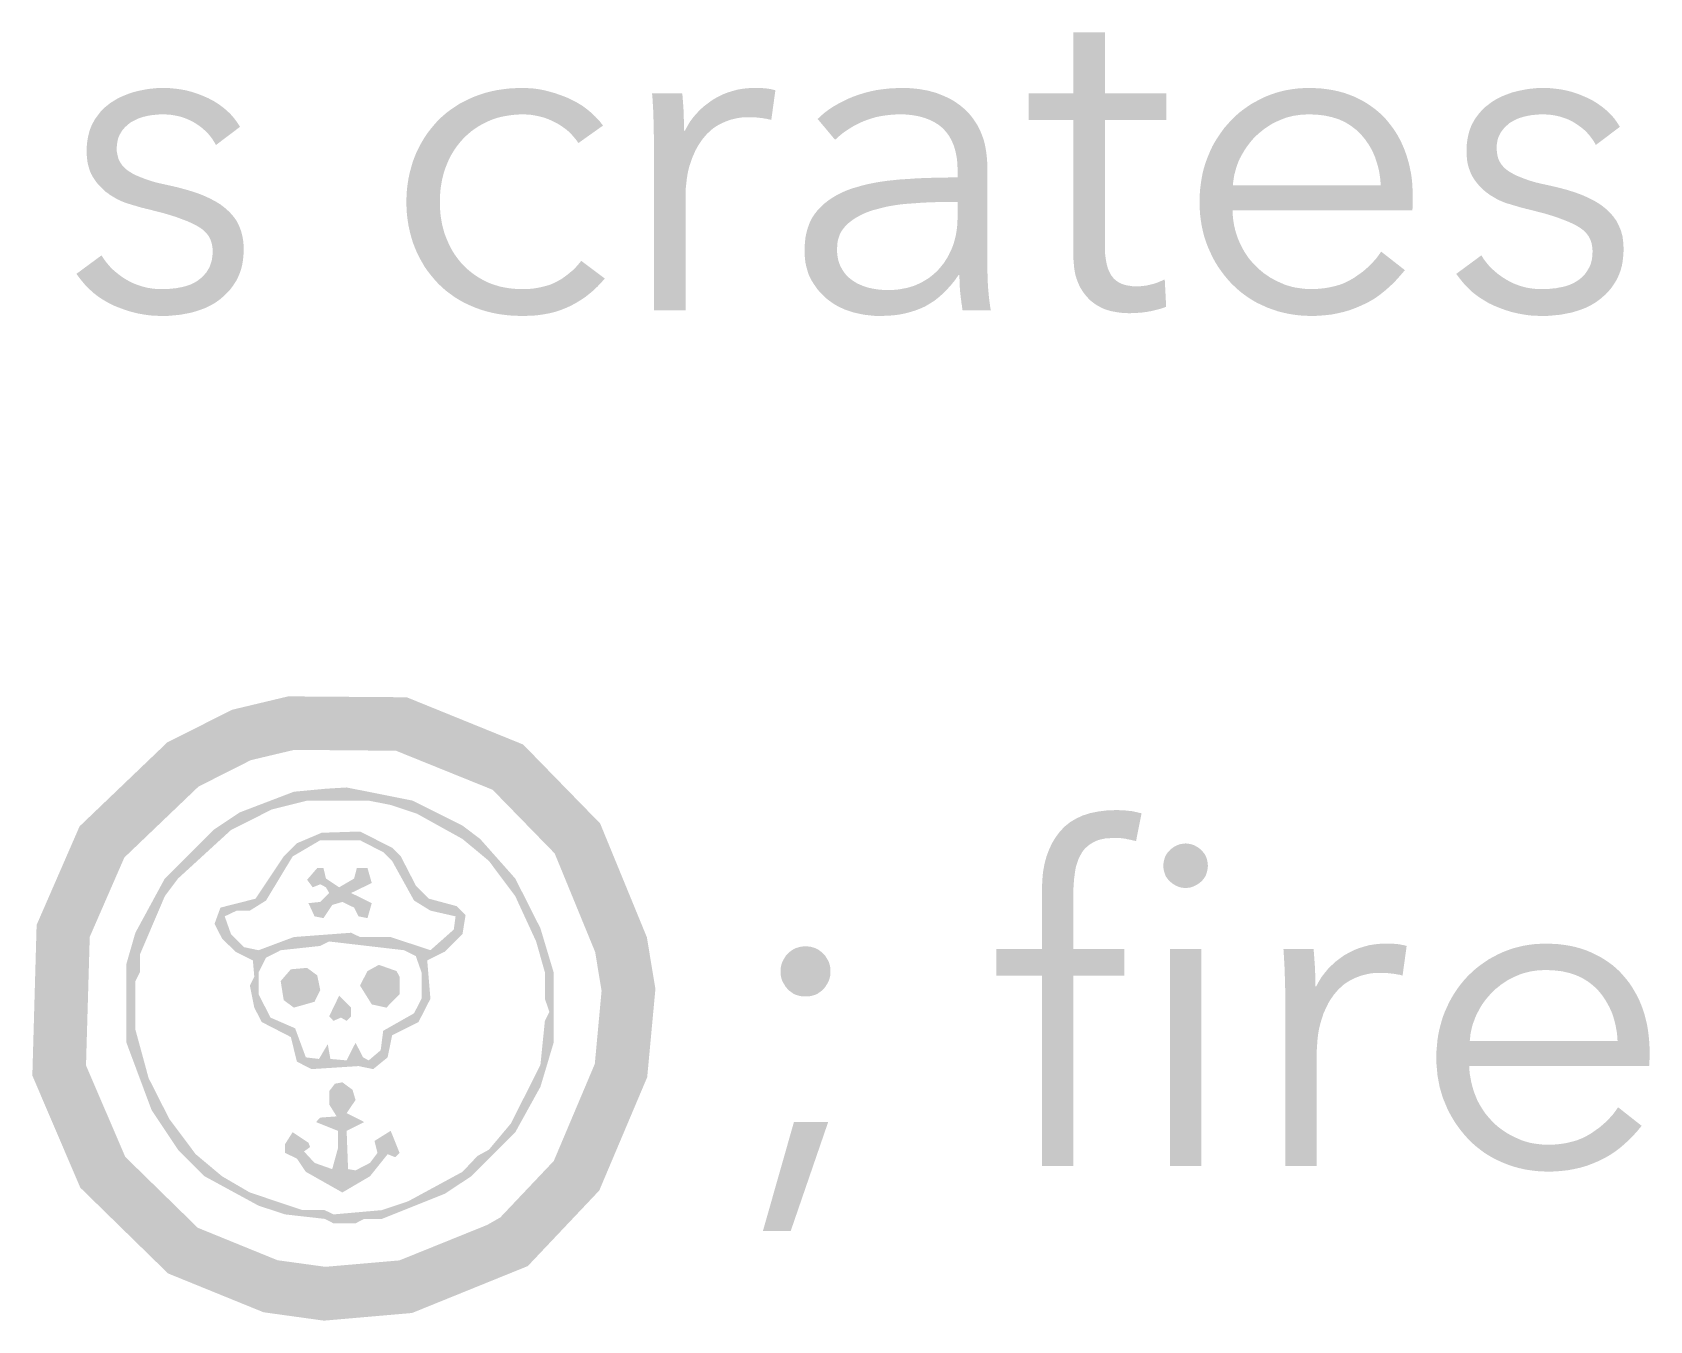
# Model space of a CAD drawing. Header units: millimetres. Extents: x 4 to 66.9, y 4 to 45.8.
# Drawn here: x 29.29 to 38.36, y 17.33 to 24.56 of the extents above; entities that cross this region are included whole.
import ezdxf

# ---------------------------------------------------------------- set-up
doc = ezdxf.new("R2010")
doc.units = ezdxf.units.MM
doc.layers.add('RASTER', color=7, linetype='Continuous')

msp = doc.modelspace()

# ---------------------------------------------------------------- hatches: boundary and pattern name
at = {"layer": 'RASTER'}
for points in [[(35.649, 24.069), (35.306, 24.069), (35.306, 23.359), (35.306, 23.342), (35.306, 23.326), (35.307, 23.311), (35.309, 23.297), (35.311, 23.283), (35.313, 23.271), (35.316, 23.258), (35.319, 23.247), (35.322, 23.236), (35.326, 23.226), (35.33, 23.217), (35.335, 23.208), (35.339, 23.199), (35.345, 23.192), (35.35, 23.185), (35.356, 23.178), (35.363, 23.172), (35.369, 23.167), (35.376, 23.162), (35.383, 23.157), (35.391, 23.153), (35.398, 23.15), (35.406, 23.147), (35.415, 23.144), (35.423, 23.142), (35.432, 23.14), (35.441, 23.139), (35.45, 23.137), (35.459, 23.136), (35.468, 23.136), (35.478, 23.135), (35.488, 23.135), (35.497, 23.135), (35.506, 23.136), (35.515, 23.137), (35.525, 23.138), (35.535, 23.139), (35.544, 23.141), (35.554, 23.143), (35.564, 23.146), (35.574, 23.148), (35.584, 23.151), (35.594, 23.154), (35.604, 23.158), (35.613, 23.162), (35.623, 23.166), (35.632, 23.17), (35.641, 23.174), (35.649, 23.021), (35.637, 23.016), (35.625, 23.012), (35.613, 23.008), (35.601, 23.005), (35.589, 23.002), (35.576, 22.999), (35.564, 22.996), (35.551, 22.994), (35.538, 22.991), (35.525, 22.99), (35.512, 22.988), (35.498, 22.987), (35.484, 22.986), (35.47, 22.985), (35.456, 22.985), (35.441, 22.984), (35.428, 22.985), (35.416, 22.985), (35.403, 22.986), (35.39, 22.988), (35.377, 22.989), (35.364, 22.992), (35.35, 22.994), (35.337, 22.997), (35.323, 23.001), (35.31, 23.005), (35.297, 23.01), (35.284, 23.016), (35.272, 23.023), (35.259, 23.03), (35.247, 23.038), (35.235, 23.047), (35.224, 23.056), (35.213, 23.067), (35.203, 23.078), (35.193, 23.09), (35.184, 23.102), (35.175, 23.116), (35.166, 23.13), (35.159, 23.146), (35.152, 23.162), (35.146, 23.179), (35.14, 23.198), (35.136, 23.218), (35.133, 23.239), (35.131, 23.261), (35.129, 23.285), (35.129, 23.309), (35.129, 24.069), (34.877, 24.069), (34.877, 24.217), (35.129, 24.217), (35.129, 24.56), (35.306, 24.56), (35.306, 24.217), (35.649, 24.217)], [(30.319, 23.928), (30.308, 23.947), (30.297, 23.964), (30.284, 23.981), (30.27, 23.997), (30.254, 24.012), (30.238, 24.026), (30.22, 24.039), (30.201, 24.052), (30.18, 24.063), (30.159, 24.073), (30.138, 24.081), (30.116, 24.088), (30.093, 24.093), (30.069, 24.097), (30.045, 24.099), (30.02, 24.1), (30.008, 24.1), (29.996, 24.099), (29.985, 24.098), (29.973, 24.097), (29.961, 24.096), (29.95, 24.094), (29.938, 24.092), (29.926, 24.089), (29.915, 24.087), (29.903, 24.083), (29.893, 24.08), (29.882, 24.076), (29.872, 24.071), (29.862, 24.066), (29.852, 24.061), (29.843, 24.056), (29.834, 24.05), (29.826, 24.043), (29.818, 24.036), (29.81, 24.029), (29.803, 24.021), (29.796, 24.013), (29.79, 24.005), (29.785, 23.996), (29.779, 23.986), (29.775, 23.977), (29.771, 23.967), (29.768, 23.956), (29.766, 23.945), (29.764, 23.934), (29.763, 23.922), (29.762, 23.91), (29.763, 23.889), (29.767, 23.87), (29.772, 23.851), (29.78, 23.834), (29.79, 23.818), (29.802, 23.804), (29.816, 23.791), (29.833, 23.779), (29.851, 23.768), (29.873, 23.757), (29.897, 23.747), (29.923, 23.737), (29.952, 23.727), (29.983, 23.718), (30.017, 23.71), (30.054, 23.702), (30.106, 23.69), (30.154, 23.677), (30.2, 23.663), (30.241, 23.648), (30.279, 23.631), (30.314, 23.613), (30.345, 23.594), (30.372, 23.573), (30.396, 23.551), (30.417, 23.527), (30.435, 23.502), (30.449, 23.474), (30.46, 23.445), (30.468, 23.414), (30.473, 23.381), (30.475, 23.346), (30.474, 23.32), (30.472, 23.296), (30.469, 23.272), (30.465, 23.25), (30.459, 23.228), (30.452, 23.208), (30.444, 23.189), (30.435, 23.17), (30.424, 23.153), (30.413, 23.136), (30.401, 23.12), (30.388, 23.105), (30.374, 23.091), (30.36, 23.078), (30.345, 23.065), (30.329, 23.053), (30.313, 23.042), (30.296, 23.032), (30.278, 23.023), (30.26, 23.014), (30.241, 23.007), (30.222, 23), (30.203, 22.994), (30.182, 22.988), (30.162, 22.984), (30.141, 22.98), (30.121, 22.976), (30.1, 22.974), (30.079, 22.972), (30.059, 22.97), (30.038, 22.969), (30.017, 22.969), (29.983, 22.97), (29.949, 22.972), (29.915, 22.977), (29.881, 22.983), (29.848, 22.991), (29.815, 23.001), (29.782, 23.013), (29.749, 23.026), (29.718, 23.041), (29.687, 23.059), (29.658, 23.078), (29.631, 23.099), (29.605, 23.123), (29.581, 23.148), (29.558, 23.176), (29.536, 23.205), (29.677, 23.309), (29.689, 23.29), (29.703, 23.271), (29.718, 23.253), (29.734, 23.235), (29.752, 23.219), (29.772, 23.203), (29.792, 23.188), (29.814, 23.174), (29.837, 23.161), (29.861, 23.15), (29.885, 23.141), (29.91, 23.133), (29.935, 23.127), (29.961, 23.123), (29.988, 23.12), (30.015, 23.12), (30.029, 23.12), (30.043, 23.12), (30.057, 23.121), (30.071, 23.122), (30.084, 23.124), (30.097, 23.125), (30.111, 23.128), (30.124, 23.13), (30.137, 23.133), (30.149, 23.136), (30.161, 23.14), (30.173, 23.144), (30.184, 23.149), (30.194, 23.154), (30.205, 23.16), (30.215, 23.166), (30.224, 23.173), (30.233, 23.18), (30.242, 23.188), (30.25, 23.196), (30.257, 23.204), (30.265, 23.213), (30.271, 23.223), (30.277, 23.233), (30.283, 23.243), (30.287, 23.254), (30.291, 23.266), (30.295, 23.278), (30.297, 23.291), (30.299, 23.304), (30.3, 23.318), (30.301, 23.333), (30.299, 23.356), (30.295, 23.378), (30.288, 23.398), (30.278, 23.417), (30.265, 23.434), (30.249, 23.45), (30.23, 23.464), (30.208, 23.477), (30.184, 23.489), (30.157, 23.501), (30.128, 23.512), (30.096, 23.524), (30.061, 23.535), (30.024, 23.546), (29.984, 23.556), (29.942, 23.567), (29.928, 23.57), (29.914, 23.574), (29.9, 23.577), (29.886, 23.581), (29.871, 23.586), (29.856, 23.59), (29.841, 23.595), (29.826, 23.599), (29.811, 23.604), (29.796, 23.61), (29.782, 23.616), (29.767, 23.623), (29.753, 23.631), (29.74, 23.639), (29.726, 23.647), (29.713, 23.657), (29.7, 23.666), (29.688, 23.677), (29.677, 23.688), (29.666, 23.699), (29.655, 23.711), (29.645, 23.724), (29.636, 23.737), (29.627, 23.751), (29.619, 23.766), (29.612, 23.782), (29.607, 23.798), (29.602, 23.816), (29.598, 23.834), (29.596, 23.853), (29.594, 23.873), (29.593, 23.894), (29.594, 23.917), (29.596, 23.939), (29.599, 23.961), (29.603, 23.981), (29.608, 24.001), (29.614, 24.019), (29.621, 24.037), (29.63, 24.054), (29.639, 24.071), (29.65, 24.086), (29.661, 24.101), (29.672, 24.115), (29.685, 24.128), (29.698, 24.141), (29.712, 24.152), (29.727, 24.164), (29.743, 24.174), (29.759, 24.184), (29.776, 24.193), (29.793, 24.201), (29.81, 24.208), (29.828, 24.215), (29.847, 24.222), (29.866, 24.227), (29.886, 24.232), (29.906, 24.236), (29.926, 24.24), (29.946, 24.243), (29.966, 24.245), (29.986, 24.247), (30.007, 24.248), (30.028, 24.248), (30.059, 24.247), (30.091, 24.244), (30.122, 24.24), (30.153, 24.234), (30.184, 24.226), (30.214, 24.216), (30.245, 24.204), (30.275, 24.191), (30.304, 24.176), (30.331, 24.159), (30.356, 24.141), (30.379, 24.122), (30.401, 24.101), (30.42, 24.079), (30.438, 24.055), (30.454, 24.03)], [(32.352, 23.939), (32.34, 23.956), (32.327, 23.972), (32.313, 23.988), (32.298, 24.003), (32.281, 24.017), (32.263, 24.03), (32.244, 24.043), (32.223, 24.054), (32.202, 24.065), (32.18, 24.074), (32.158, 24.082), (32.135, 24.088), (32.112, 24.093), (32.089, 24.097), (32.064, 24.099), (32.04, 24.1), (32.014, 24.099), (31.988, 24.097), (31.963, 24.094), (31.939, 24.09), (31.915, 24.085), (31.892, 24.079), (31.869, 24.071), (31.848, 24.062), (31.827, 24.052), (31.806, 24.041), (31.787, 24.03), (31.768, 24.017), (31.75, 24.004), (31.733, 23.989), (31.716, 23.974), (31.701, 23.958), (31.686, 23.941), (31.672, 23.923), (31.659, 23.905), (31.647, 23.886), (31.635, 23.866), (31.625, 23.845), (31.616, 23.824), (31.607, 23.802), (31.599, 23.779), (31.593, 23.756), (31.587, 23.733), (31.583, 23.709), (31.579, 23.684), (31.577, 23.66), (31.575, 23.634), (31.575, 23.608), (31.575, 23.583), (31.577, 23.557), (31.579, 23.533), (31.583, 23.508), (31.587, 23.484), (31.593, 23.461), (31.599, 23.438), (31.607, 23.416), (31.616, 23.394), (31.625, 23.373), (31.635, 23.353), (31.646, 23.333), (31.658, 23.314), (31.671, 23.296), (31.685, 23.278), (31.699, 23.261), (31.715, 23.245), (31.731, 23.23), (31.748, 23.216), (31.766, 23.202), (31.784, 23.19), (31.804, 23.178), (31.824, 23.167), (31.845, 23.157), (31.867, 23.148), (31.889, 23.141), (31.912, 23.134), (31.936, 23.129), (31.96, 23.125), (31.985, 23.122), (32.011, 23.12), (32.037, 23.12), (32.066, 23.12), (32.094, 23.122), (32.12, 23.126), (32.145, 23.131), (32.169, 23.137), (32.192, 23.144), (32.214, 23.153), (32.235, 23.164), (32.255, 23.175), (32.274, 23.188), (32.291, 23.201), (32.308, 23.215), (32.325, 23.229), (32.34, 23.245), (32.354, 23.261), (32.368, 23.278), (32.5, 23.179), (32.48, 23.156), (32.459, 23.134), (32.437, 23.113), (32.413, 23.093), (32.389, 23.074), (32.363, 23.057), (32.337, 23.041), (32.309, 23.026), (32.28, 23.013), (32.25, 23.001), (32.218, 22.991), (32.185, 22.983), (32.15, 22.977), (32.114, 22.972), (32.076, 22.97), (32.037, 22.969), (32.001, 22.97), (31.965, 22.972), (31.93, 22.976), (31.896, 22.981), (31.863, 22.988), (31.831, 22.996), (31.8, 23.006), (31.77, 23.017), (31.74, 23.03), (31.712, 23.043), (31.685, 23.058), (31.659, 23.074), (31.634, 23.092), (31.61, 23.11), (31.587, 23.13), (31.565, 23.151), (31.545, 23.173), (31.526, 23.196), (31.507, 23.22), (31.49, 23.244), (31.475, 23.27), (31.46, 23.297), (31.446, 23.325), (31.434, 23.354), (31.423, 23.383), (31.414, 23.413), (31.406, 23.444), (31.399, 23.476), (31.394, 23.508), (31.39, 23.541), (31.388, 23.574), (31.387, 23.608), (31.388, 23.643), (31.39, 23.676), (31.394, 23.709), (31.399, 23.741), (31.406, 23.773), (31.414, 23.803), (31.423, 23.834), (31.434, 23.863), (31.446, 23.892), (31.46, 23.92), (31.475, 23.947), (31.49, 23.972), (31.507, 23.997), (31.526, 24.021), (31.545, 24.044), (31.565, 24.066), (31.587, 24.087), (31.61, 24.107), (31.634, 24.125), (31.659, 24.142), (31.685, 24.159), (31.712, 24.173), (31.74, 24.187), (31.77, 24.2), (31.8, 24.211), (31.831, 24.221), (31.863, 24.229), (31.896, 24.236), (31.93, 24.241), (31.965, 24.245), (32.001, 24.247), (32.037, 24.248), (32.068, 24.247), (32.099, 24.245), (32.13, 24.241), (32.161, 24.235), (32.192, 24.227), (32.223, 24.218), (32.254, 24.207), (32.286, 24.195), (32.316, 24.181), (32.346, 24.165), (32.374, 24.148), (32.4, 24.129), (32.425, 24.108), (32.448, 24.086), (32.47, 24.063), (32.49, 24.037)], [(32.776, 23.949), (32.776, 23.962), (32.776, 23.975), (32.775, 23.99), (32.775, 24.006), (32.775, 24.022), (32.774, 24.039), (32.774, 24.057), (32.773, 24.076), (32.773, 24.096), (32.772, 24.114), (32.771, 24.133), (32.77, 24.15), (32.769, 24.168), (32.768, 24.185), (32.767, 24.201), (32.765, 24.217), (32.934, 24.217), (32.936, 24.204), (32.937, 24.191), (32.938, 24.178), (32.939, 24.165), (32.94, 24.151), (32.941, 24.137), (32.942, 24.122), (32.942, 24.108), (32.943, 24.093), (32.943, 24.079), (32.944, 24.066), (32.944, 24.053), (32.944, 24.041), (32.945, 24.03), (32.945, 24.019), (32.945, 24.009), (32.95, 24.009), (32.964, 24.035), (32.979, 24.06), (32.996, 24.083), (33.015, 24.105), (33.035, 24.126), (33.057, 24.146), (33.081, 24.164), (33.106, 24.182), (33.132, 24.197), (33.16, 24.211), (33.188, 24.222), (33.217, 24.231), (33.246, 24.239), (33.277, 24.244), (33.308, 24.247), (33.34, 24.248), (33.348, 24.248), (33.356, 24.248), (33.364, 24.248), (33.372, 24.247), (33.38, 24.247), (33.387, 24.247), (33.394, 24.246), (33.401, 24.245), (33.408, 24.245), (33.415, 24.244), (33.422, 24.243), (33.429, 24.242), (33.436, 24.24), (33.443, 24.239), (33.45, 24.237), (33.457, 24.235), (33.434, 24.069), (33.429, 24.07), (33.425, 24.071), (33.419, 24.072), (33.413, 24.074), (33.406, 24.075), (33.399, 24.076), (33.39, 24.078), (33.382, 24.079), (33.373, 24.08), (33.363, 24.081), (33.354, 24.082), (33.345, 24.083), (33.336, 24.083), (33.327, 24.084), (33.318, 24.084), (33.309, 24.084), (33.291, 24.084), (33.274, 24.083), (33.257, 24.081), (33.24, 24.078), (33.223, 24.074), (33.206, 24.07), (33.19, 24.064), (33.174, 24.058), (33.158, 24.051), (33.142, 24.043), (33.127, 24.034), (33.113, 24.025), (33.099, 24.014), (33.086, 24.002), (33.073, 23.99), (33.061, 23.976), (33.049, 23.962), (33.038, 23.946), (33.027, 23.93), (33.017, 23.913), (33.007, 23.894), (32.999, 23.875), (32.99, 23.855), (32.983, 23.833), (32.975, 23.811), (32.969, 23.788), (32.964, 23.763), (32.96, 23.737), (32.957, 23.711), (32.954, 23.683), (32.953, 23.654), (32.953, 23.624), (32.953, 23), (32.776, 23), (32.776, 23.949)], [(38.059, 23.928), (38.049, 23.947), (38.037, 23.964), (38.024, 23.981), (38.01, 23.997), (37.995, 24.012), (37.978, 24.026), (37.96, 24.039), (37.941, 24.052), (37.921, 24.063), (37.9, 24.073), (37.878, 24.081), (37.856, 24.088), (37.833, 24.093), (37.809, 24.097), (37.785, 24.099), (37.76, 24.1), (37.748, 24.1), (37.737, 24.099), (37.725, 24.098), (37.713, 24.097), (37.701, 24.096), (37.69, 24.094), (37.678, 24.092), (37.666, 24.089), (37.655, 24.087), (37.644, 24.083), (37.633, 24.08), (37.622, 24.076), (37.612, 24.071), (37.602, 24.066), (37.592, 24.061), (37.583, 24.056), (37.574, 24.05), (37.566, 24.043), (37.558, 24.036), (37.55, 24.029), (37.543, 24.021), (37.537, 24.013), (37.53, 24.005), (37.525, 23.996), (37.52, 23.986), (37.515, 23.977), (37.511, 23.967), (37.508, 23.956), (37.506, 23.945), (37.504, 23.934), (37.503, 23.922), (37.503, 23.91), (37.504, 23.889), (37.507, 23.87), (37.512, 23.851), (37.52, 23.834), (37.53, 23.818), (37.542, 23.804), (37.556, 23.791), (37.573, 23.779), (37.592, 23.768), (37.613, 23.757), (37.637, 23.747), (37.663, 23.737), (37.692, 23.727), (37.723, 23.718), (37.757, 23.71), (37.794, 23.702), (37.846, 23.69), (37.895, 23.677), (37.94, 23.663), (37.981, 23.648), (38.019, 23.631), (38.054, 23.613), (38.085, 23.594), (38.112, 23.573), (38.136, 23.551), (38.157, 23.527), (38.175, 23.502), (38.189, 23.474), (38.201, 23.445), (38.209, 23.414), (38.213, 23.381), (38.215, 23.346), (38.214, 23.32), (38.212, 23.296), (38.209, 23.272), (38.205, 23.25), (38.199, 23.228), (38.192, 23.208), (38.184, 23.189), (38.175, 23.17), (38.164, 23.153), (38.153, 23.136), (38.141, 23.12), (38.128, 23.105), (38.115, 23.091), (38.1, 23.078), (38.085, 23.065), (38.069, 23.053), (38.053, 23.042), (38.036, 23.032), (38.018, 23.023), (38, 23.014), (37.982, 23.007), (37.962, 23), (37.943, 22.994), (37.923, 22.988), (37.902, 22.984), (37.881, 22.98), (37.861, 22.976), (37.84, 22.974), (37.82, 22.972), (37.799, 22.97), (37.778, 22.969), (37.757, 22.969), (37.723, 22.97), (37.689, 22.972), (37.655, 22.977), (37.622, 22.983), (37.588, 22.991), (37.555, 23.001), (37.522, 23.013), (37.49, 23.026), (37.458, 23.041), (37.428, 23.059), (37.399, 23.078), (37.371, 23.099), (37.345, 23.123), (37.321, 23.148), (37.298, 23.176), (37.276, 23.205), (37.417, 23.309), (37.429, 23.29), (37.443, 23.271), (37.458, 23.253), (37.475, 23.235), (37.493, 23.219), (37.512, 23.203), (37.533, 23.188), (37.555, 23.174), (37.578, 23.161), (37.601, 23.15), (37.625, 23.141), (37.65, 23.133), (37.675, 23.127), (37.701, 23.123), (37.728, 23.12), (37.755, 23.12), (37.769, 23.12), (37.783, 23.12), (37.797, 23.121), (37.811, 23.122), (37.824, 23.124), (37.838, 23.125), (37.851, 23.128), (37.864, 23.13), (37.877, 23.133), (37.889, 23.136), (37.901, 23.14), (37.913, 23.144), (37.924, 23.149), (37.935, 23.154), (37.945, 23.16), (37.955, 23.166), (37.965, 23.173), (37.974, 23.18), (37.982, 23.188), (37.99, 23.196), (37.998, 23.204), (38.005, 23.213), (38.011, 23.223), (38.017, 23.233), (38.023, 23.243), (38.028, 23.254), (38.032, 23.266), (38.035, 23.278), (38.038, 23.291), (38.039, 23.304), (38.04, 23.318), (38.041, 23.333), (38.039, 23.356), (38.035, 23.378), (38.028, 23.398), (38.018, 23.417), (38.005, 23.434), (37.989, 23.45), (37.97, 23.464), (37.948, 23.477), (37.924, 23.489), (37.897, 23.501), (37.868, 23.512), (37.836, 23.524), (37.801, 23.535), (37.764, 23.546), (37.724, 23.556), (37.682, 23.567), (37.668, 23.57), (37.654, 23.574), (37.64, 23.577), (37.626, 23.581), (37.611, 23.586), (37.596, 23.59), (37.581, 23.595), (37.566, 23.599), (37.551, 23.604), (37.536, 23.61), (37.522, 23.616), (37.507, 23.623), (37.493, 23.631), (37.48, 23.639), (37.466, 23.647), (37.453, 23.657), (37.44, 23.666), (37.428, 23.677), (37.417, 23.688), (37.406, 23.699), (37.395, 23.711), (37.385, 23.724), (37.376, 23.737), (37.367, 23.751), (37.359, 23.766), (37.353, 23.782), (37.347, 23.798), (37.342, 23.816), (37.338, 23.834), (37.336, 23.853), (37.334, 23.873), (37.334, 23.894), (37.334, 23.917), (37.336, 23.939), (37.339, 23.961), (37.343, 23.981), (37.348, 24.001), (37.354, 24.019), (37.361, 24.037), (37.37, 24.054), (37.379, 24.071), (37.39, 24.086), (37.401, 24.101), (37.413, 24.115), (37.425, 24.128), (37.438, 24.141), (37.453, 24.152), (37.468, 24.164), (37.483, 24.174), (37.499, 24.184), (37.516, 24.193), (37.533, 24.201), (37.55, 24.208), (37.569, 24.215), (37.587, 24.222), (37.607, 24.227), (37.626, 24.232), (37.646, 24.236), (37.666, 24.24), (37.686, 24.243), (37.706, 24.245), (37.727, 24.247), (37.747, 24.248), (37.768, 24.248), (37.8, 24.247), (37.831, 24.244), (37.862, 24.24), (37.893, 24.234), (37.924, 24.226), (37.955, 24.216), (37.985, 24.204), (38.015, 24.191), (38.044, 24.176), (38.071, 24.159), (38.096, 24.141), (38.119, 24.122), (38.141, 24.101), (38.161, 24.079), (38.178, 24.055), (38.194, 24.03)], [(35.415, 19.269), (35.129, 19.269), (35.129, 18.2), (34.952, 18.2), (34.952, 19.269), (34.697, 19.269), (34.697, 19.417), (34.952, 19.417), (34.952, 19.75), (34.954, 19.8), (34.958, 19.848), (34.966, 19.893), (34.977, 19.935), (34.992, 19.975), (35.009, 20.012), (35.03, 20.046), (35.053, 20.077), (35.08, 20.105), (35.111, 20.13), (35.145, 20.15), (35.182, 20.167), (35.223, 20.18), (35.267, 20.189), (35.314, 20.195), (35.365, 20.197), (35.374, 20.197), (35.383, 20.197), (35.391, 20.196), (35.401, 20.196), (35.41, 20.195), (35.419, 20.195), (35.429, 20.194), (35.438, 20.193), (35.448, 20.192), (35.457, 20.191), (35.467, 20.189), (35.476, 20.187), (35.485, 20.185), (35.494, 20.183), (35.502, 20.181), (35.511, 20.179), (35.48, 20.023), (35.473, 20.025), (35.466, 20.026), (35.458, 20.028), (35.451, 20.03), (35.444, 20.031), (35.437, 20.033), (35.43, 20.034), (35.423, 20.036), (35.415, 20.037), (35.408, 20.038), (35.4, 20.039), (35.392, 20.04), (35.384, 20.04), (35.375, 20.04), (35.367, 20.041), (35.358, 20.041), (35.34, 20.04), (35.324, 20.039), (35.308, 20.038), (35.294, 20.035), (35.279, 20.032), (35.266, 20.028), (35.254, 20.023), (35.242, 20.017), (35.231, 20.011), (35.22, 20.004), (35.211, 19.997), (35.202, 19.989), (35.193, 19.981), (35.185, 19.971), (35.178, 19.962), (35.172, 19.951), (35.166, 19.94), (35.16, 19.929), (35.155, 19.917), (35.151, 19.905), (35.147, 19.892), (35.143, 19.879), (35.14, 19.865), (35.138, 19.851), (35.136, 19.837), (35.134, 19.822), (35.132, 19.807), (35.131, 19.792), (35.13, 19.776), (35.129, 19.761), (35.129, 19.745), (35.129, 19.729), (35.129, 19.417), (35.415, 19.417)], [(36.317, 19.149), (36.317, 19.162), (36.317, 19.175), (36.317, 19.19), (36.316, 19.206), (36.316, 19.222), (36.316, 19.239), (36.315, 19.257), (36.314, 19.276), (36.314, 19.296), (36.313, 19.314), (36.312, 19.333), (36.311, 19.351), (36.31, 19.368), (36.309, 19.385), (36.308, 19.401), (36.307, 19.417), (36.476, 19.417), (36.477, 19.404), (36.478, 19.391), (36.479, 19.378), (36.48, 19.365), (36.481, 19.351), (36.482, 19.337), (36.483, 19.322), (36.483, 19.308), (36.484, 19.293), (36.485, 19.279), (36.485, 19.266), (36.485, 19.253), (36.486, 19.241), (36.486, 19.23), (36.486, 19.219), (36.486, 19.209), (36.491, 19.209), (36.505, 19.235), (36.52, 19.26), (36.538, 19.283), (36.556, 19.305), (36.577, 19.326), (36.598, 19.346), (36.622, 19.364), (36.647, 19.382), (36.674, 19.397), (36.701, 19.411), (36.729, 19.422), (36.758, 19.431), (36.787, 19.439), (36.818, 19.444), (36.849, 19.447), (36.881, 19.448), (36.89, 19.448), (36.898, 19.448), (36.906, 19.448), (36.913, 19.447), (36.921, 19.447), (36.928, 19.447), (36.935, 19.446), (36.942, 19.445), (36.949, 19.445), (36.956, 19.444), (36.963, 19.443), (36.97, 19.441), (36.977, 19.44), (36.984, 19.439), (36.991, 19.437), (36.998, 19.435), (36.975, 19.269), (36.971, 19.27), (36.966, 19.271), (36.96, 19.273), (36.954, 19.274), (36.947, 19.275), (36.94, 19.276), (36.932, 19.278), (36.923, 19.279), (36.914, 19.28), (36.905, 19.281), (36.896, 19.282), (36.886, 19.283), (36.877, 19.283), (36.868, 19.284), (36.859, 19.284), (36.85, 19.284), (36.833, 19.284), (36.815, 19.283), (36.798, 19.281), (36.781, 19.278), (36.764, 19.274), (36.748, 19.27), (36.731, 19.264), (36.715, 19.258), (36.699, 19.251), (36.683, 19.243), (36.668, 19.234), (36.654, 19.225), (36.64, 19.214), (36.627, 19.202), (36.614, 19.19), (36.602, 19.176), (36.59, 19.162), (36.579, 19.146), (36.568, 19.13), (36.558, 19.113), (36.549, 19.094), (36.54, 19.075), (36.531, 19.055), (36.524, 19.033), (36.517, 19.011), (36.511, 18.988), (36.505, 18.963), (36.501, 18.937), (36.498, 18.911), (36.496, 18.883), (36.494, 18.854), (36.494, 18.824), (36.494, 18.2), (36.317, 18.2), (36.317, 19.149)]]:
    msp.add_hatch(color=7, dxfattribs=at).paths.add_polyline_path(points)
h = msp.add_hatch(color=7, dxfattribs=at)
h.paths.add_polyline_path([(34.479, 23.785), (34.478, 23.824), (34.474, 23.859), (34.467, 23.893), (34.458, 23.924), (34.446, 23.952), (34.432, 23.978), (34.415, 24.001), (34.396, 24.022), (34.374, 24.04), (34.349, 24.056), (34.323, 24.069), (34.294, 24.08), (34.262, 24.089), (34.228, 24.095), (34.192, 24.099), (34.154, 24.1), (34.127, 24.099), (34.1, 24.097), (34.074, 24.094), (34.049, 24.09), (34.023, 24.085), (33.999, 24.078), (33.975, 24.07), (33.951, 24.061), (33.928, 24.051), (33.906, 24.04), (33.885, 24.028), (33.865, 24.015), (33.845, 24.002), (33.827, 23.988), (33.809, 23.973), (33.792, 23.957), (33.694, 24.074), (33.713, 24.092), (33.734, 24.11), (33.757, 24.127), (33.781, 24.143), (33.807, 24.158), (33.834, 24.172), (33.862, 24.186), (33.893, 24.199), (33.924, 24.21), (33.956, 24.22), (33.99, 24.229), (34.024, 24.236), (34.06, 24.241), (34.096, 24.245), (34.134, 24.247), (34.172, 24.248), (34.196, 24.248), (34.221, 24.246), (34.244, 24.244), (34.268, 24.241), (34.29, 24.237), (34.313, 24.233), (34.335, 24.227), (34.357, 24.221), (34.378, 24.213), (34.398, 24.205), (34.418, 24.196), (34.437, 24.187), (34.456, 24.176), (34.474, 24.164), (34.491, 24.152), (34.507, 24.139), (34.523, 24.125), (34.538, 24.11), (34.552, 24.094), (34.565, 24.077), (34.577, 24.059), (34.589, 24.041), (34.599, 24.021), (34.609, 24.001), (34.617, 23.98), (34.625, 23.958), (34.631, 23.935), (34.636, 23.911), (34.64, 23.886), (34.643, 23.86), (34.645, 23.834), (34.645, 23.806), (34.645, 23.273), (34.645, 23.255), (34.646, 23.238), (34.646, 23.22), (34.647, 23.202), (34.647, 23.183), (34.648, 23.165), (34.649, 23.146), (34.65, 23.127), (34.652, 23.109), (34.653, 23.091), (34.655, 23.074), (34.657, 23.058), (34.659, 23.042), (34.661, 23.027), (34.663, 23.013), (34.666, 23), (34.507, 23), (34.505, 23.011), (34.504, 23.023), (34.502, 23.034), (34.5, 23.046), (34.499, 23.058), (34.497, 23.071), (34.496, 23.083), (34.494, 23.096), (34.493, 23.109), (34.492, 23.122), (34.491, 23.135), (34.491, 23.148), (34.49, 23.16), (34.49, 23.173), (34.489, 23.185), (34.489, 23.198), (34.484, 23.198), (34.463, 23.168), (34.441, 23.141), (34.418, 23.116), (34.395, 23.093), (34.371, 23.072), (34.347, 23.053), (34.321, 23.037), (34.296, 23.022), (34.269, 23.01), (34.24, 22.999), (34.21, 22.99), (34.179, 22.982), (34.147, 22.976), (34.113, 22.972), (34.078, 22.97), (34.042, 22.969), (34.024, 22.969), (34.007, 22.97), (33.989, 22.972), (33.971, 22.974), (33.953, 22.976), (33.935, 22.98), (33.916, 22.984), (33.898, 22.988), (33.879, 22.994), (33.861, 23), (33.844, 23.006), (33.827, 23.014), (33.81, 23.022), (33.794, 23.031), (33.778, 23.041), (33.763, 23.052), (33.748, 23.063), (33.733, 23.076), (33.72, 23.089), (33.707, 23.103), (33.694, 23.117), (33.683, 23.133), (33.672, 23.149), (33.661, 23.166), (33.652, 23.184), (33.643, 23.203), (33.637, 23.223), (33.631, 23.244), (33.626, 23.266), (33.623, 23.289), (33.621, 23.313), (33.621, 23.338), (33.622, 23.372), (33.625, 23.405), (33.631, 23.435), (33.639, 23.464), (33.649, 23.491), (33.661, 23.516), (33.676, 23.539), (33.692, 23.56), (33.711, 23.58), (33.731, 23.599), (33.753, 23.616), (33.776, 23.632), (33.8, 23.646), (33.827, 23.66), (33.854, 23.672), (33.883, 23.683), (33.914, 23.692), (33.945, 23.701), (33.978, 23.709), (34.012, 23.716), (34.047, 23.722), (34.083, 23.727), (34.12, 23.731), (34.158, 23.735), (34.197, 23.737), (34.236, 23.74), (34.275, 23.742), (34.315, 23.743), (34.356, 23.745), (34.396, 23.745), (34.437, 23.746), (34.479, 23.746)])
h.paths.add_polyline_path([(34.427, 23.608), (34.399, 23.608), (34.372, 23.608), (34.345, 23.607), (34.317, 23.606), (34.29, 23.605), (34.262, 23.603), (34.235, 23.601), (34.207, 23.599), (34.18, 23.597), (34.153, 23.594), (34.127, 23.59), (34.102, 23.586), (34.077, 23.581), (34.053, 23.575), (34.03, 23.569), (34.007, 23.563), (33.985, 23.556), (33.964, 23.548), (33.944, 23.539), (33.925, 23.529), (33.907, 23.519), (33.891, 23.508), (33.875, 23.496), (33.86, 23.484), (33.847, 23.47), (33.835, 23.455), (33.825, 23.44), (33.817, 23.423), (33.811, 23.405), (33.806, 23.387), (33.804, 23.367), (33.803, 23.346), (33.803, 23.33), (33.804, 23.315), (33.806, 23.3), (33.809, 23.286), (33.812, 23.273), (33.817, 23.26), (33.822, 23.248), (33.828, 23.237), (33.834, 23.226), (33.841, 23.216), (33.848, 23.206), (33.856, 23.197), (33.865, 23.188), (33.874, 23.18), (33.884, 23.172), (33.894, 23.165), (33.904, 23.159), (33.915, 23.152), (33.926, 23.147), (33.938, 23.142), (33.949, 23.137), (33.961, 23.133), (33.974, 23.129), (33.986, 23.126), (33.999, 23.123), (34.012, 23.121), (34.024, 23.119), (34.037, 23.117), (34.05, 23.116), (34.063, 23.115), (34.076, 23.115), (34.089, 23.114), (34.112, 23.115), (34.134, 23.116), (34.156, 23.119), (34.177, 23.123), (34.198, 23.127), (34.218, 23.133), (34.237, 23.139), (34.255, 23.147), (34.273, 23.155), (34.29, 23.165), (34.307, 23.175), (34.322, 23.185), (34.337, 23.197), (34.351, 23.209), (34.365, 23.222), (34.377, 23.235), (34.389, 23.25), (34.401, 23.264), (34.411, 23.28), (34.421, 23.295), (34.43, 23.312), (34.438, 23.329), (34.446, 23.346), (34.453, 23.364), (34.459, 23.382), (34.464, 23.401), (34.469, 23.42), (34.472, 23.439), (34.475, 23.458), (34.477, 23.478), (34.478, 23.497), (34.479, 23.517), (34.479, 23.608)], flags=0)
h = msp.add_hatch(color=7, dxfattribs=at)
h.paths.add_polyline_path([(36.853, 23.702), (36.849, 23.744), (36.843, 23.784), (36.833, 23.822), (36.821, 23.859), (36.806, 23.894), (36.788, 23.926), (36.766, 23.958), (36.742, 23.987), (36.715, 24.013), (36.685, 24.036), (36.653, 24.056), (36.618, 24.072), (36.58, 24.084), (36.539, 24.093), (36.496, 24.098), (36.45, 24.1), (36.428, 24.099), (36.406, 24.098), (36.385, 24.095), (36.364, 24.092), (36.344, 24.087), (36.324, 24.082), (36.305, 24.075), (36.286, 24.067), (36.267, 24.059), (36.249, 24.05), (36.232, 24.04), (36.215, 24.029), (36.199, 24.018), (36.183, 24.005), (36.168, 23.993), (36.153, 23.979), (36.139, 23.965), (36.126, 23.95), (36.114, 23.935), (36.102, 23.919), (36.091, 23.903), (36.081, 23.886), (36.071, 23.869), (36.062, 23.852), (36.054, 23.834), (36.047, 23.815), (36.041, 23.797), (36.036, 23.778), (36.031, 23.76), (36.028, 23.741), (36.025, 23.721), (36.023, 23.702)], flags=0)
h.paths.add_polyline_path([(37.032, 23.645), (37.032, 23.64), (37.032, 23.636), (37.032, 23.631), (37.032, 23.626), (37.032, 23.621), (37.032, 23.616), (37.032, 23.611), (37.032, 23.606), (37.032, 23.601), (37.032, 23.595), (37.032, 23.59), (37.031, 23.584), (37.031, 23.579), (37.031, 23.573), (37.03, 23.567), (37.029, 23.562), (36.021, 23.562), (36.022, 23.539), (36.024, 23.517), (36.027, 23.495), (36.031, 23.473), (36.036, 23.452), (36.042, 23.431), (36.049, 23.41), (36.057, 23.39), (36.066, 23.37), (36.076, 23.351), (36.086, 23.332), (36.097, 23.315), (36.109, 23.297), (36.122, 23.281), (36.136, 23.265), (36.151, 23.25), (36.166, 23.235), (36.182, 23.221), (36.198, 23.208), (36.216, 23.196), (36.233, 23.184), (36.252, 23.174), (36.271, 23.164), (36.291, 23.155), (36.311, 23.146), (36.332, 23.139), (36.353, 23.133), (36.375, 23.128), (36.397, 23.125), (36.419, 23.122), (36.442, 23.12), (36.465, 23.12), (36.499, 23.121), (36.532, 23.124), (36.563, 23.129), (36.594, 23.136), (36.623, 23.144), (36.651, 23.155), (36.677, 23.168), (36.703, 23.183), (36.727, 23.2), (36.75, 23.216), (36.771, 23.234), (36.791, 23.252), (36.809, 23.271), (36.826, 23.29), (36.841, 23.31), (36.855, 23.33), (36.988, 23.226), (36.96, 23.193), (36.932, 23.162), (36.903, 23.134), (36.873, 23.108), (36.843, 23.084), (36.812, 23.063), (36.78, 23.045), (36.747, 23.029), (36.714, 23.015), (36.68, 23.002), (36.646, 22.992), (36.611, 22.984), (36.576, 22.977), (36.539, 22.973), (36.503, 22.97), (36.465, 22.969), (36.432, 22.97), (36.399, 22.972), (36.367, 22.976), (36.335, 22.981), (36.304, 22.988), (36.273, 22.996), (36.244, 23.006), (36.214, 23.017), (36.186, 23.03), (36.158, 23.043), (36.132, 23.058), (36.107, 23.074), (36.082, 23.092), (36.059, 23.11), (36.037, 23.13), (36.015, 23.151), (35.995, 23.173), (35.976, 23.196), (35.958, 23.22), (35.941, 23.244), (35.925, 23.27), (35.91, 23.297), (35.897, 23.325), (35.884, 23.354), (35.873, 23.383), (35.863, 23.413), (35.855, 23.444), (35.848, 23.476), (35.843, 23.508), (35.839, 23.541), (35.837, 23.574), (35.836, 23.608), (35.837, 23.643), (35.839, 23.676), (35.843, 23.709), (35.848, 23.741), (35.854, 23.773), (35.862, 23.803), (35.872, 23.834), (35.883, 23.863), (35.895, 23.892), (35.908, 23.92), (35.923, 23.947), (35.939, 23.972), (35.956, 23.997), (35.973, 24.021), (35.993, 24.044), (36.013, 24.066), (36.034, 24.087), (36.056, 24.107), (36.079, 24.125), (36.103, 24.142), (36.128, 24.159), (36.154, 24.173), (36.18, 24.187), (36.208, 24.2), (36.236, 24.211), (36.265, 24.221), (36.294, 24.229), (36.324, 24.236), (36.355, 24.241), (36.386, 24.245), (36.417, 24.247), (36.45, 24.248), (36.485, 24.247), (36.519, 24.245), (36.552, 24.241), (36.584, 24.236), (36.615, 24.229), (36.645, 24.221), (36.674, 24.211), (36.702, 24.2), (36.729, 24.187), (36.754, 24.174), (36.779, 24.159), (36.802, 24.143), (36.824, 24.127), (36.845, 24.109), (36.865, 24.09), (36.884, 24.07), (36.901, 24.049), (36.918, 24.027), (36.933, 24.005), (36.948, 23.981), (36.961, 23.957), (36.973, 23.932), (36.984, 23.906), (36.994, 23.879), (37.003, 23.851), (37.011, 23.823), (37.017, 23.795), (37.023, 23.766), (37.027, 23.736), (37.03, 23.706), (37.031, 23.676), (37.032, 23.645)])
h = msp.add_hatch(color=7, dxfattribs=at)
h.paths.add_polyline_path([(30.724, 20.835), (31.389, 20.83), (32.042, 20.565), (32.474, 20.122), (32.736, 19.484), (32.784, 19.194), (32.738, 18.699), (32.469, 18.063), (32.068, 17.639), (31.419, 17.376), (30.925, 17.333), (30.586, 17.38), (30.05, 17.598), (29.558, 18.079), (29.289, 18.708), (29.313, 19.553), (29.554, 20.106), (30.046, 20.577), (30.41, 20.76)])
h.paths.add_polyline_path([(30.758, 20.535), (30.514, 20.477), (30.221, 20.329), (29.805, 19.931), (29.611, 19.486), (29.59, 18.765), (29.81, 18.252), (30.217, 17.854), (30.664, 17.672), (30.933, 17.635), (31.348, 17.671), (31.895, 17.892), (32.214, 18.229), (32.444, 18.773), (32.482, 19.183), (32.446, 19.401), (32.219, 19.954), (31.871, 20.311), (31.329, 20.53), (30.758, 20.535)], flags=0)
h = msp.add_hatch(color=7, dxfattribs=at)
h.paths.add_polyline_path([(30.813, 20.638), (31.25, 20.646), (31.472, 20.596), (31.801, 20.455), (32.023, 20.307), (32.196, 20.134), (32.394, 19.838), (32.534, 19.46), (32.584, 19.213), (32.584, 18.991), (32.485, 18.546), (32.245, 18.119), (31.949, 17.822), (31.571, 17.632), (31.151, 17.533), (30.904, 17.533), (30.855, 17.558), (30.608, 17.583), (30.46, 17.632), (30.106, 17.822), (29.835, 18.069), (29.711, 18.242), (29.546, 18.571), (29.472, 18.867), (29.472, 19.262), (29.521, 19.509), (29.662, 19.863), (29.835, 20.11), (29.983, 20.258), (30.181, 20.406), (30.46, 20.547), (30.682, 20.621)])
h.paths.add_polyline_path([(31.028, 20.596), (30.978, 20.571), (30.781, 20.571), (30.46, 20.473), (30.23, 20.357), (29.958, 20.159), (29.785, 19.937), (29.645, 19.658), (29.57, 19.435), (29.546, 19.139), (29.521, 19.089), (29.546, 18.818), (29.62, 18.571), (29.761, 18.292), (29.884, 18.119), (30.131, 17.896), (30.484, 17.706), (30.731, 17.632), (30.929, 17.632), (30.978, 17.607), (31.077, 17.632), (31.275, 17.632), (31.596, 17.731), (31.974, 17.946), (32.196, 18.193), (32.411, 18.595), (32.485, 18.867), (32.485, 19.015), (32.51, 19.065), (32.485, 19.336), (32.386, 19.658), (32.221, 19.986), (32.157, 20.045), (32.122, 20.11), (31.9, 20.307), (31.546, 20.497), (31.299, 20.571)], flags=0)
h.paths.add_polyline_path([(30.936, 20.317), (31.052, 20.324), (31.423, 20.25), (31.702, 20.11), (31.801, 20.035), (31.998, 19.813), (32.139, 19.534), (32.213, 19.287), (32.213, 18.892), (32.139, 18.645), (31.998, 18.39), (31.751, 18.143), (31.603, 18.045), (31.25, 17.904), (31.151, 17.904), (31.102, 17.879), (30.978, 17.879), (30.929, 17.904), (30.707, 17.929), (30.558, 17.978), (30.255, 18.143), (30.106, 18.292), (29.958, 18.514), (29.817, 18.892), (29.817, 19.336), (29.867, 19.509), (30.032, 19.813), (30.304, 20.085), (30.452, 20.184), (30.756, 20.3)], flags=0)
h.paths.add_polyline_path([(30.83, 20.25), (30.633, 20.201), (30.403, 20.085), (30.106, 19.813), (30.032, 19.714), (29.892, 19.386), (29.892, 19.287), (29.867, 19.238), (29.867, 18.966), (29.941, 18.694), (30.057, 18.465), (30.205, 18.267), (30.353, 18.143), (30.509, 18.052), (30.805, 17.953), (30.929, 17.953), (30.978, 17.929), (31.25, 17.953), (31.398, 18.003), (31.702, 18.168), (31.786, 18.257), (31.85, 18.292), (31.974, 18.44), (32.139, 18.768), (32.164, 19.015), (32.189, 19.065), (32.164, 19.139), (32.164, 19.287), (32.115, 19.46), (31.998, 19.714), (31.85, 19.912), (31.702, 20.035), (31.448, 20.176), (31.299, 20.226), (31.176, 20.25)], flags=0)
h.paths.add_polyline_path([(30.912, 20.07), (31.127, 20.077), (31.307, 19.986), (31.356, 19.937), (31.44, 19.774), (31.514, 19.7), (31.67, 19.658), (31.719, 19.608), (31.702, 19.502), (31.603, 19.403), (31.504, 19.354), (31.522, 19.139), (31.455, 19.008), (31.307, 18.934), (31.282, 18.81), (31.201, 18.744), (31.119, 18.761), (30.855, 18.744), (30.773, 18.786), (30.739, 18.924), (30.576, 19.008), (30.534, 19.089), (30.509, 19.213), (30.534, 19.262), (30.526, 19.354), (30.428, 19.403), (30.353, 19.477), (30.311, 19.559), (30.344, 19.65), (30.541, 19.7), (30.699, 19.937), (30.773, 20.011)], flags=0)
h.paths.add_polyline_path([(30.904, 20.028), (30.749, 19.937), (30.6, 19.69), (30.509, 19.633), (30.435, 19.633), (30.368, 19.601), (30.403, 19.502), (30.477, 19.428), (30.558, 19.411), (30.756, 19.485), (31.077, 19.509), (31.127, 19.485), (31.299, 19.485), (31.522, 19.411), (31.653, 19.527), (31.663, 19.601), (31.522, 19.633), (31.43, 19.69), (31.307, 19.912), (31.257, 19.961), (31.127, 20.028)], flags=0)
h.paths.add_polyline_path([(30.887, 19.872), (30.922, 19.872), (30.936, 19.813), (31.01, 19.764), (31.094, 19.813), (31.109, 19.872), (31.169, 19.872), (31.193, 19.788), (31.077, 19.732), (31.193, 19.675), (31.169, 19.591), (31.119, 19.601), (31.094, 19.65), (31.028, 19.682), (30.971, 19.665), (30.922, 19.591), (30.872, 19.601), (30.838, 19.675), (30.904, 19.682), (30.954, 19.732), (30.936, 19.764), (30.904, 19.781), (30.862, 19.764), (30.83, 19.806)], flags=0)
h.paths.add_polyline_path([(30.954, 19.46), (30.904, 19.435), (30.682, 19.411), (30.6, 19.369), (30.558, 19.287), (30.558, 19.164), (30.625, 19.033), (30.763, 18.973), (30.823, 18.81), (30.897, 18.801), (30.946, 18.884), (30.961, 18.801), (31.052, 18.793), (31.102, 18.892), (31.144, 18.81), (31.176, 18.793), (31.243, 18.85), (31.257, 18.959), (31.43, 19.057), (31.472, 19.139), (31.472, 19.287), (31.44, 19.378), (31.374, 19.411)], flags=0)
h.paths.add_polyline_path([(31.233, 19.329), (31.332, 19.294), (31.349, 19.262), (31.349, 19.164), (31.275, 19.089), (31.193, 19.107), (31.127, 19.213), (31.169, 19.294)], flags=0)
h.paths.add_polyline_path([(30.739, 19.304), (30.83, 19.312), (30.887, 19.27), (30.904, 19.188), (30.872, 19.122), (30.756, 19.089), (30.699, 19.131), (30.682, 19.238)], flags=0)
h.paths.add_polyline_path([(31.01, 19.156), (31.077, 19.089), (31.077, 19.04), (31.052, 19.015), (31.02, 19.033), (30.978, 19.015), (30.954, 19.04)], flags=0)
h.paths.add_polyline_path([(30.986, 18.662), (31.028, 18.67), (31.085, 18.628), (31.102, 18.571), (31.052, 18.497), (31.151, 18.447), (31.052, 18.398), (31.06, 18.183), (31.102, 18.176), (31.183, 18.218), (31.225, 18.274), (31.208, 18.341), (31.299, 18.398), (31.349, 18.274), (31.324, 18.25), (31.282, 18.267), (31.183, 18.143), (31.028, 18.052), (30.823, 18.168), (30.773, 18.242), (30.707, 18.274), (30.707, 18.324), (30.749, 18.39), (30.838, 18.331), (30.847, 18.307), (30.813, 18.282), (30.872, 18.218), (30.971, 18.183), (31.003, 18.299), (31.003, 18.398), (30.88, 18.447), (30.904, 18.472), (30.996, 18.479), (30.954, 18.546), (30.954, 18.62)], flags=0)
h = msp.add_hatch(color=7, dxfattribs=at)
h.paths.add_polyline_path([(35.846, 18.2), (35.67, 18.2), (35.67, 19.417), (35.846, 19.417)])
h.paths.add_polyline_path([(35.883, 19.885), (35.882, 19.871), (35.88, 19.859), (35.877, 19.847), (35.873, 19.835), (35.868, 19.824), (35.861, 19.814), (35.853, 19.804), (35.844, 19.795), (35.834, 19.787), (35.824, 19.78), (35.813, 19.774), (35.803, 19.769), (35.792, 19.765), (35.781, 19.762), (35.77, 19.761), (35.758, 19.76), (35.746, 19.761), (35.735, 19.762), (35.724, 19.765), (35.713, 19.769), (35.703, 19.774), (35.692, 19.78), (35.682, 19.787), (35.672, 19.795), (35.663, 19.804), (35.655, 19.814), (35.648, 19.824), (35.643, 19.835), (35.639, 19.847), (35.636, 19.859), (35.634, 19.871), (35.633, 19.885), (35.634, 19.898), (35.636, 19.911), (35.639, 19.923), (35.643, 19.935), (35.648, 19.945), (35.655, 19.956), (35.663, 19.965), (35.672, 19.975), (35.682, 19.983), (35.692, 19.99), (35.703, 19.996), (35.713, 20.001), (35.724, 20.005), (35.735, 20.007), (35.746, 20.009), (35.758, 20.01), (35.77, 20.009), (35.781, 20.007), (35.792, 20.005), (35.803, 20.001), (35.813, 19.996), (35.824, 19.99), (35.834, 19.983), (35.844, 19.975), (35.853, 19.965), (35.861, 19.956), (35.868, 19.945), (35.873, 19.935), (35.877, 19.923), (35.88, 19.911), (35.882, 19.898), (35.883, 19.885)])
h = msp.add_hatch(color=7, dxfattribs=at)
h.paths.add_polyline_path([(33.766, 19.292), (33.766, 19.279), (33.764, 19.265), (33.761, 19.253), (33.757, 19.24), (33.751, 19.228), (33.744, 19.217), (33.737, 19.205), (33.727, 19.194), (33.717, 19.184), (33.706, 19.176), (33.695, 19.168), (33.683, 19.162), (33.67, 19.158), (33.656, 19.154), (33.641, 19.152), (33.626, 19.152), (33.611, 19.152), (33.596, 19.154), (33.582, 19.158), (33.569, 19.162), (33.557, 19.168), (33.546, 19.176), (33.535, 19.184), (33.525, 19.194), (33.515, 19.205), (33.508, 19.217), (33.501, 19.228), (33.495, 19.24), (33.491, 19.253), (33.488, 19.265), (33.486, 19.279), (33.486, 19.292), (33.486, 19.305), (33.488, 19.319), (33.491, 19.331), (33.495, 19.344), (33.501, 19.356), (33.508, 19.367), (33.515, 19.379), (33.525, 19.39), (33.535, 19.4), (33.546, 19.408), (33.557, 19.416), (33.569, 19.422), (33.582, 19.426), (33.596, 19.43), (33.611, 19.432), (33.626, 19.432), (33.641, 19.432), (33.656, 19.43), (33.67, 19.426), (33.683, 19.422), (33.695, 19.416), (33.706, 19.408), (33.717, 19.4), (33.727, 19.39), (33.737, 19.379), (33.744, 19.367), (33.751, 19.356), (33.757, 19.344), (33.761, 19.331), (33.764, 19.319), (33.766, 19.305), (33.766, 19.292)])
h.paths.add_polyline_path([(33.543, 17.836), (33.387, 17.836), (33.561, 18.447), (33.753, 18.447)])
h = msp.add_hatch(color=7, dxfattribs=at)
h.paths.add_polyline_path([(38.181, 18.902), (38.178, 18.944), (38.171, 18.984), (38.162, 19.022), (38.15, 19.059), (38.134, 19.094), (38.116, 19.126), (38.095, 19.158), (38.071, 19.187), (38.044, 19.213), (38.014, 19.236), (37.981, 19.256), (37.946, 19.272), (37.908, 19.284), (37.868, 19.293), (37.824, 19.298), (37.778, 19.3), (37.756, 19.299), (37.735, 19.298), (37.714, 19.295), (37.693, 19.292), (37.673, 19.287), (37.653, 19.282), (37.633, 19.275), (37.614, 19.267), (37.596, 19.259), (37.578, 19.25), (37.56, 19.24), (37.544, 19.229), (37.527, 19.218), (37.512, 19.205), (37.496, 19.193), (37.482, 19.179), (37.468, 19.165), (37.455, 19.15), (37.442, 19.135), (37.43, 19.119), (37.419, 19.103), (37.409, 19.086), (37.4, 19.069), (37.391, 19.052), (37.383, 19.034), (37.376, 19.015), (37.369, 18.997), (37.364, 18.978), (37.36, 18.96), (37.356, 18.941), (37.354, 18.921), (37.352, 18.902)], flags=0)
h.paths.add_polyline_path([(38.361, 18.845), (38.361, 18.84), (38.361, 18.836), (38.361, 18.831), (38.361, 18.826), (38.361, 18.821), (38.361, 18.816), (38.361, 18.811), (38.361, 18.806), (38.361, 18.801), (38.36, 18.795), (38.36, 18.79), (38.36, 18.784), (38.36, 18.779), (38.359, 18.773), (38.359, 18.767), (38.358, 18.762), (37.349, 18.762), (37.35, 18.739), (37.352, 18.717), (37.356, 18.695), (37.36, 18.673), (37.365, 18.652), (37.371, 18.631), (37.378, 18.61), (37.386, 18.59), (37.394, 18.57), (37.404, 18.551), (37.415, 18.532), (37.426, 18.515), (37.438, 18.497), (37.451, 18.481), (37.465, 18.465), (37.479, 18.45), (37.494, 18.435), (37.51, 18.421), (37.527, 18.408), (37.544, 18.396), (37.562, 18.384), (37.581, 18.374), (37.6, 18.364), (37.62, 18.355), (37.64, 18.346), (37.661, 18.339), (37.682, 18.333), (37.703, 18.328), (37.725, 18.325), (37.748, 18.322), (37.771, 18.32), (37.794, 18.32), (37.828, 18.321), (37.86, 18.324), (37.892, 18.329), (37.922, 18.336), (37.951, 18.344), (37.979, 18.355), (38.006, 18.368), (38.032, 18.383), (38.056, 18.4), (38.079, 18.416), (38.1, 18.434), (38.12, 18.452), (38.138, 18.471), (38.155, 18.49), (38.17, 18.51), (38.184, 18.53), (38.316, 18.426), (38.289, 18.393), (38.26, 18.362), (38.231, 18.334), (38.202, 18.308), (38.171, 18.284), (38.14, 18.263), (38.108, 18.245), (38.076, 18.229), (38.043, 18.215), (38.009, 18.202), (37.975, 18.192), (37.94, 18.184), (37.904, 18.177), (37.868, 18.173), (37.831, 18.17), (37.794, 18.169), (37.76, 18.17), (37.727, 18.172), (37.695, 18.176), (37.663, 18.181), (37.632, 18.188), (37.602, 18.196), (37.572, 18.206), (37.543, 18.217), (37.514, 18.23), (37.487, 18.243), (37.461, 18.258), (37.435, 18.274), (37.411, 18.292), (37.388, 18.31), (37.365, 18.33), (37.344, 18.351), (37.324, 18.373), (37.305, 18.396), (37.287, 18.42), (37.27, 18.444), (37.254, 18.47), (37.239, 18.497), (37.225, 18.525), (37.213, 18.554), (37.201, 18.583), (37.192, 18.613), (37.183, 18.644), (37.177, 18.676), (37.171, 18.708), (37.168, 18.741), (37.165, 18.774), (37.165, 18.808), (37.165, 18.843), (37.168, 18.876), (37.171, 18.909), (37.176, 18.941), (37.183, 18.973), (37.191, 19.003), (37.2, 19.034), (37.211, 19.063), (37.224, 19.092), (37.237, 19.12), (37.252, 19.147), (37.267, 19.172), (37.284, 19.197), (37.302, 19.221), (37.321, 19.244), (37.341, 19.266), (37.363, 19.287), (37.385, 19.307), (37.408, 19.325), (37.432, 19.342), (37.457, 19.359), (37.482, 19.373), (37.509, 19.387), (37.536, 19.4), (37.565, 19.411), (37.593, 19.421), (37.623, 19.429), (37.653, 19.436), (37.683, 19.441), (37.714, 19.445), (37.746, 19.447), (37.778, 19.448), (37.813, 19.447), (37.848, 19.445), (37.881, 19.441), (37.913, 19.436), (37.944, 19.429), (37.974, 19.421), (38.003, 19.411), (38.03, 19.4), (38.057, 19.387), (38.083, 19.374), (38.107, 19.359), (38.131, 19.343), (38.153, 19.327), (38.174, 19.309), (38.194, 19.29), (38.212, 19.27), (38.23, 19.249), (38.247, 19.227), (38.262, 19.205), (38.276, 19.181), (38.29, 19.157), (38.302, 19.132), (38.313, 19.106), (38.323, 19.079), (38.332, 19.051), (38.339, 19.023), (38.346, 18.995), (38.351, 18.966), (38.355, 18.936), (38.358, 18.906), (38.36, 18.876), (38.361, 18.845)])

doc.saveas('drawing.dxf')
